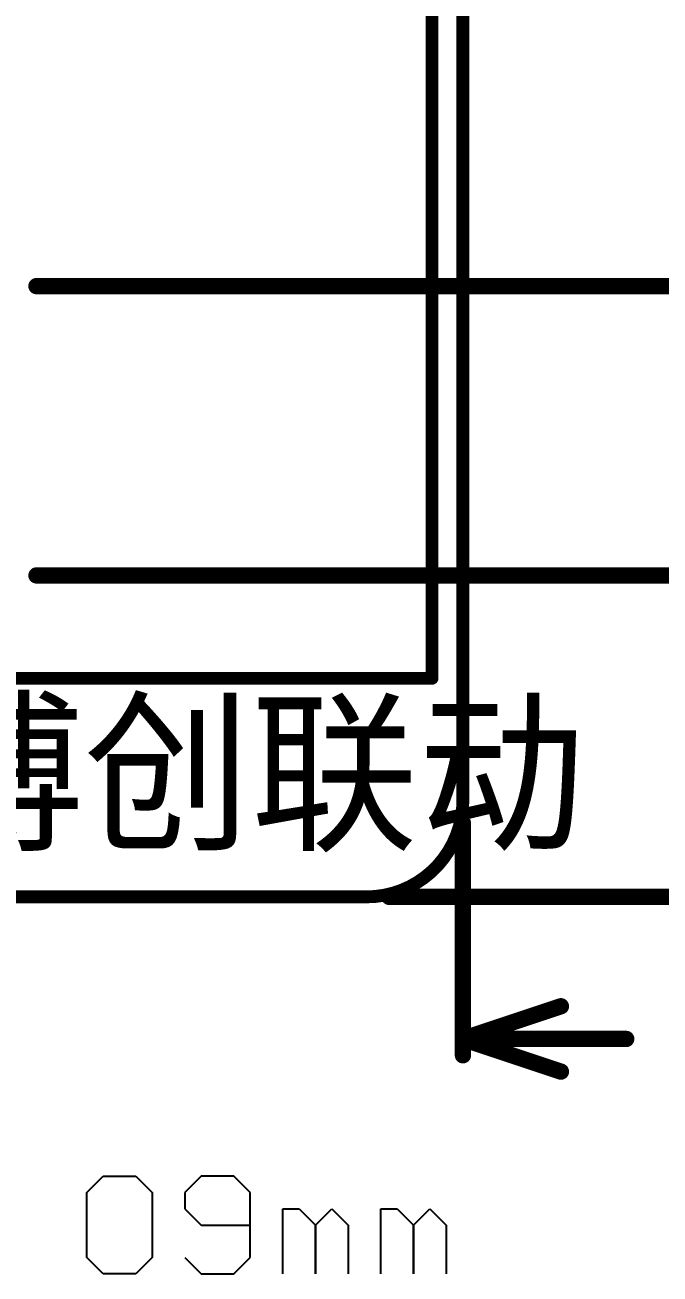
# Model space of a CAD drawing. Header units: millimetres. Extents: x 192 to 285.3, y 128.7 to 184.7.
# Drawn here: x 259.29 to 269.17, y 128.74 to 148.17 of the extents above; entities that cross this region are included whole.
import ezdxf

# ---------------------------------------------------------------- set-up
doc = ezdxf.new("R2010")
doc.units = ezdxf.units.MM
doc.layers.add('KeepOutLayer', color=6, linetype='Continuous')
doc.layers.add('TopOverlay', color=2, linetype='Continuous')

msp = doc.modelspace()

# ---------------------------------------------------------------- linework, layer by layer
at = {"layer": 'KeepOutLayer', "const_width": 0.2}
for points in [[(266.103, 136.103), (266.103, 183.103)], [(193.603, 134.603), (264.603, 134.603)]]:
    msp.add_lwpolyline(points, dxfattribs=at)
msp.add_lwpolyline([(266.103, 136.103, -0.414214), (264.603, 134.603)], format="xyb", dxfattribs=at)
at = {"layer": 'KeepOutLayer', "const_width": 0.1}
for points in [[(266.053, 136.103, 1), (266.153, 136.103, 1)], [(266.053, 136.103, 1), (266.153, 136.103, 1)], [(264.553, 134.603, 1), (264.653, 134.603, 1)], [(264.553, 134.603, 1), (264.653, 134.603, 1)]]:
    msp.add_lwpolyline(points, format="xyb", close=True, dxfattribs=at)
at = {"layer": 'TopOverlay'}
for p, q in [((260.255, 130.006), (260.509, 130.26)), ((260.509, 130.26), (261.017, 130.26)), ((261.017, 130.26), (261.271, 130.006)), ((262.033, 130.26), (261.779, 130.006)), ((262.541, 130.26), (262.033, 130.26)), ((262.795, 130.006), (262.541, 130.26)), ((260.255, 128.991), (260.255, 130.006)), ((261.271, 130.006), (261.271, 128.991)), ((261.779, 130.006), (261.779, 129.752)), ((262.795, 128.991), (262.795, 130.006)), ((261.779, 129.752), (262.033, 129.498)), ((263.302, 128.737), (263.302, 129.752)), ((263.302, 129.752), (263.556, 129.752)), ((263.556, 129.752), (263.81, 129.498)), ((263.81, 129.498), (264.064, 129.752)), ((264.064, 129.752), (264.318, 129.498)), ((264.826, 128.737), (264.826, 129.752)), ((264.826, 129.752), (265.08, 129.752)), ((265.08, 129.752), (265.334, 129.498)), ((265.334, 129.498), (265.588, 129.752)), ((265.588, 129.752), (265.842, 129.498)), ((262.033, 129.498), (262.795, 129.498)), ((263.81, 129.498), (263.81, 128.737)), ((263.81, 128.737), (263.81, 129.498)), ((264.318, 129.498), (264.318, 128.737)), ((265.334, 129.498), (265.334, 128.737)), ((265.334, 128.737), (265.334, 129.498)), ((265.842, 129.498), (265.842, 128.737)), ((260.509, 128.737), (260.255, 128.991)), ((261.271, 128.991), (261.017, 128.737)), ((261.779, 128.991), (262.033, 128.737)), ((262.541, 128.737), (262.795, 128.991)), ((261.017, 128.737), (260.509, 128.737)), ((262.033, 128.737), (262.541, 128.737))]:
    msp.add_line(p, q, dxfattribs=at)
for points, const_width in [([(265.623, 141.753), (265.623, 173.763)], 0.2), ([(259.469, 144.103), (274.612, 144.103)], 0.254), ([(259.469, 144.103), (281.902, 144.103)], 0.254), ([(265.623, 138.003), (265.623, 141.753)], 0.2), ([(259.469, 139.603), (274.612, 139.603)], 0.254), ([(257.543, 138.003), (265.623, 138.003)], 0.2), ([(266.103, 132.139), (266.103, 135.749)], 0.254), ([(264.957, 134.603), (281.902, 134.603)], 0.254), ([(266.103, 132.393), (267.627, 132.901)], 0.254), ([(266.103, 132.393), (268.643, 132.393)], 0.254), ([(266.103, 132.393), (267.627, 131.885)], 0.254)]:
    msp.add_lwpolyline(points, dxfattribs=dict(at, const_width=const_width))
for points, const_width in [([(259.406, 144.103, 1), (259.533, 144.103, 1)], 0.127), ([(259.406, 144.103, 1), (259.533, 144.103, 1)], 0.127), ([(265.573, 141.753, 1), (265.673, 141.753, 1)], 0.1), ([(265.573, 141.753, 1), (265.673, 141.753, 1)], 0.1), ([(259.406, 139.603, 1), (259.533, 139.603, 1)], 0.127), ([(265.573, 138.003, 1), (265.673, 138.003, 1)], 0.1), ([(265.573, 138.003, 1), (265.673, 138.003, 1)], 0.1), ([(266.04, 135.749, 1), (266.167, 135.749, 1)], 0.127), ([(264.894, 134.603, 1), (265.021, 134.603, 1)], 0.127), ([(267.564, 132.901, 1), (267.691, 132.901, 1)], 0.127), ([(266.04, 132.393, 1), (266.167, 132.393, 1)], 0.127), ([(266.04, 132.393, 1), (266.167, 132.393, 1)], 0.127), ([(266.04, 132.393, 1), (266.167, 132.393, 1)], 0.127), ([(268.58, 132.393, 1), (268.707, 132.393, 1)], 0.127), ([(266.04, 132.139, 1), (266.167, 132.139, 1)], 0.127), ([(267.564, 131.885, 1), (267.691, 131.885, 1)], 0.127)]:
    msp.add_lwpolyline(points, format="xyb", close=True, dxfattribs=dict(at, const_width=const_width))

# ---------------------------------------------------------------- texts
msp.add_text('博创联动', height=2, dxfattribs=at).set_placement((257.603, 135.533))

doc.saveas('drawing.dxf')
